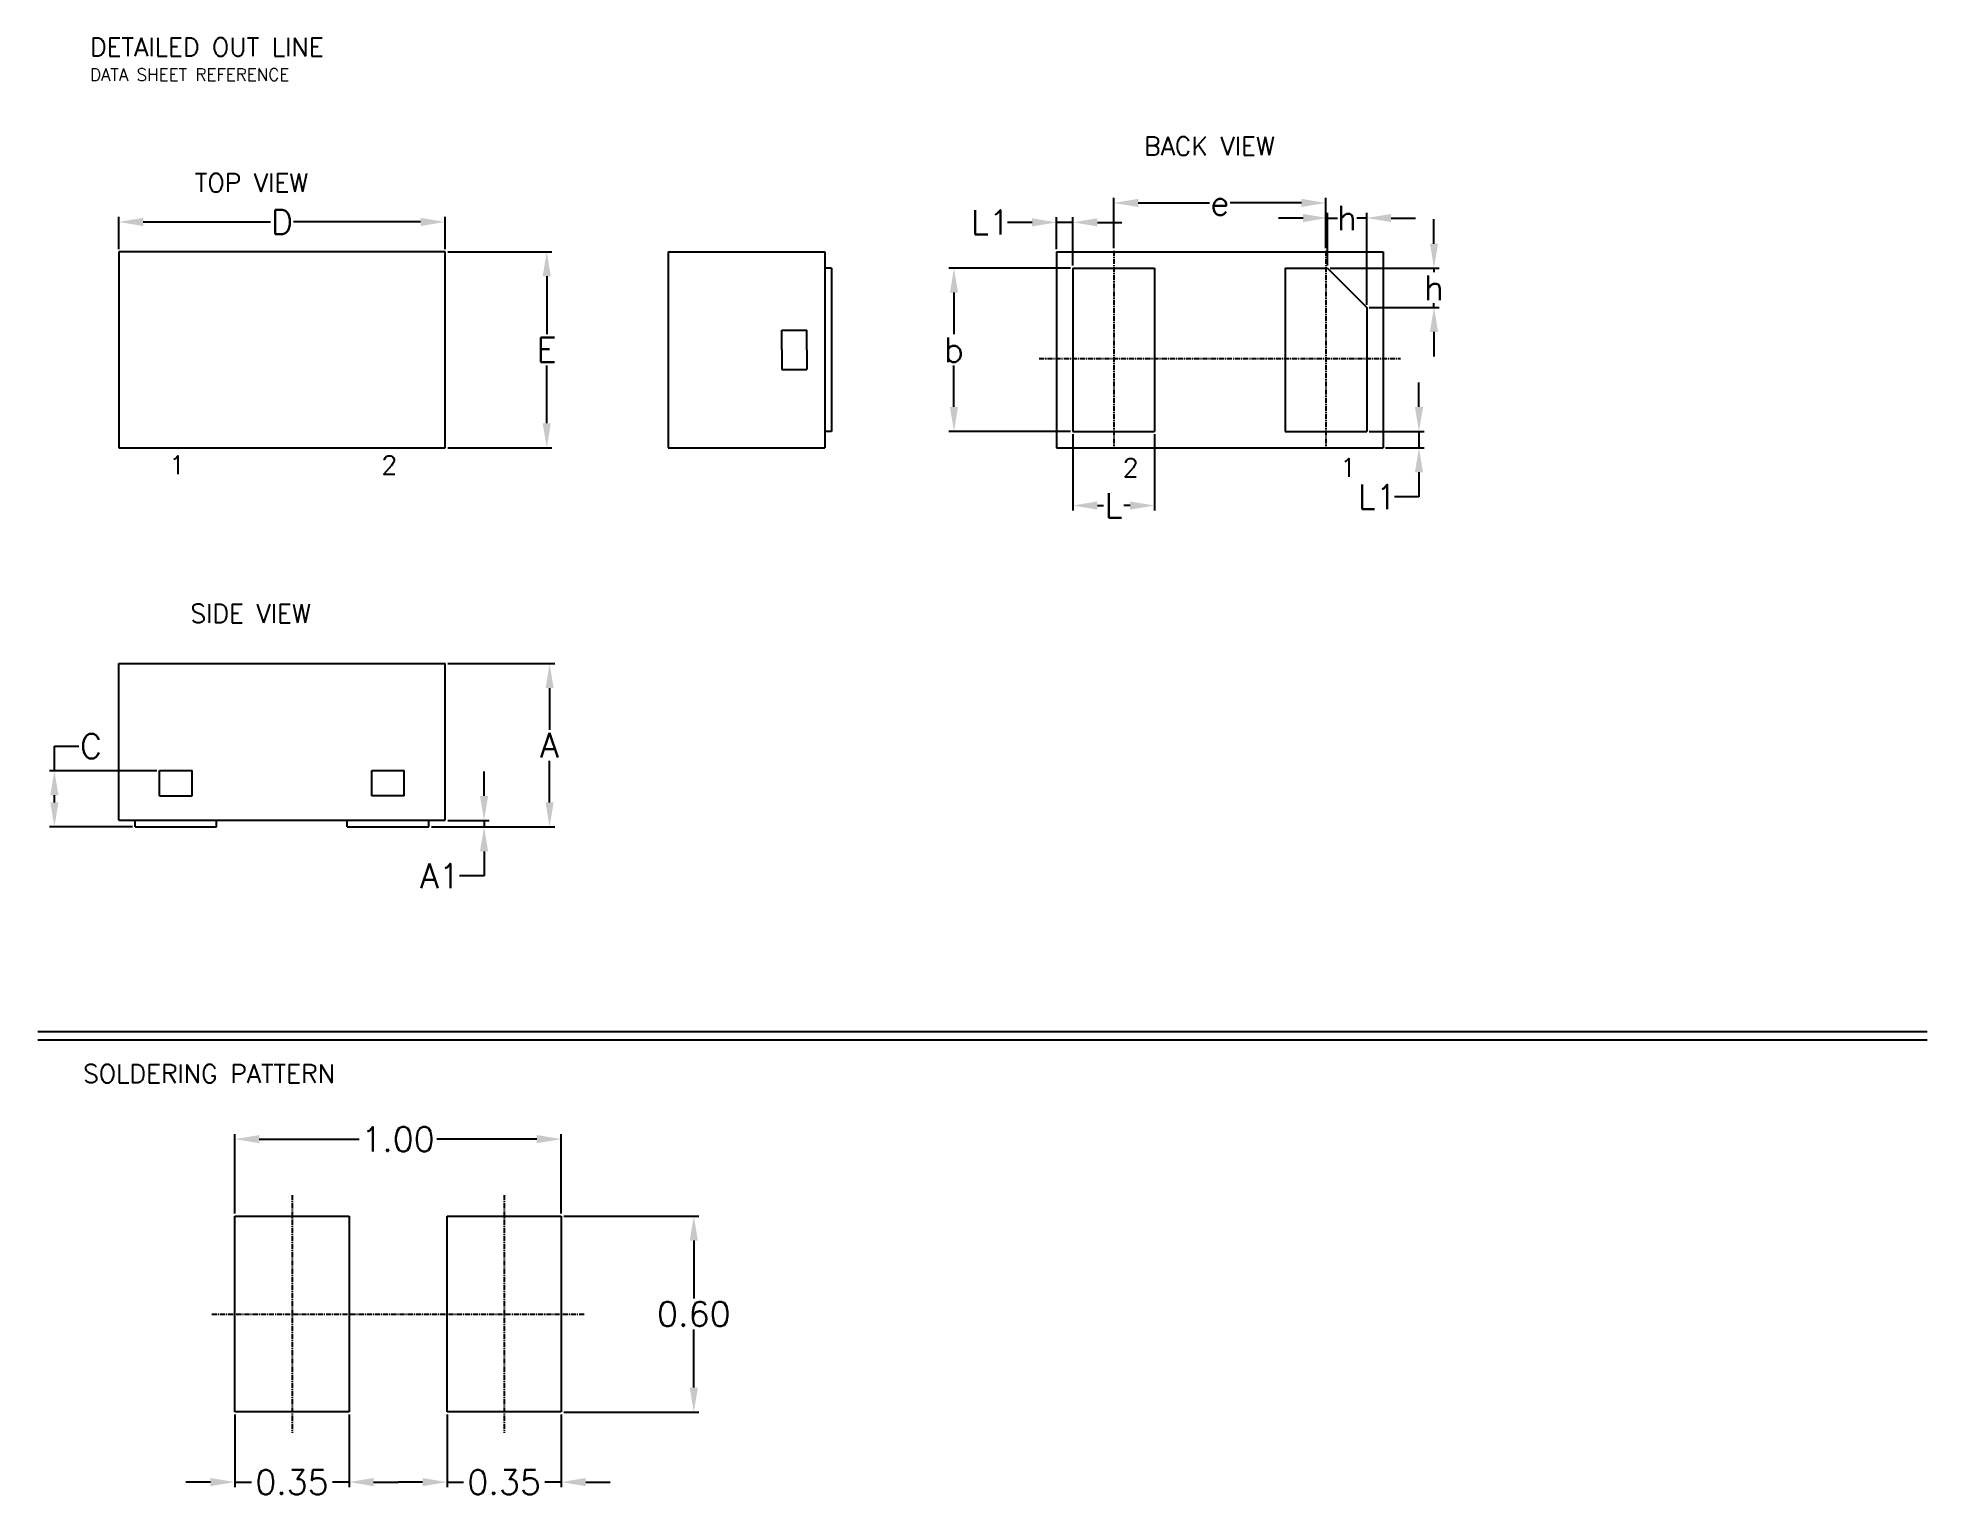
# Model space of a CAD drawing. Extents: x -390 to -158, y -18 to 161.
import ezdxf

# ---------------------------------------------------------------- set-up
doc = ezdxf.new("R2010")
doc.units = 0
doc.header["$LTSCALE"] = 0.5
doc.linetypes.add('CENTER', pattern=[2, 1.25, -0.25, 0.25, -0.25])
for name, color, linetype in [('B', 5, 'Continuous'), ('C', 1, 'CENTER'), ('DIM', 7, 'Continuous')]:
    doc.layers.add(name, color=color, linetype=linetype)
doc.styles.get("Standard").update_dxf_attribs({"font": 'ROMANS.SHX'})
doc.dimstyles.new('DIM40', dxfattribs={"dimtxt": 3, "dimasz": 3, "dimexe": 0.625, "dimexo": 0.3125, "dimgap": 0.4, "dimtad": 0, "dimtih": 1, "dimtoh": 1, "dimdec": 3, "dimlfac": 0.025, "dimzin": 1, "dimdsep": 46, "dimtxsty": 'STANDARD', "dimcen": 1.25, "dimclrd": 256, "dimclre": 256, "dimclrt": 256, "dimadec": 0, "dimazin": 2, "dimtfac": 1, "dimtdec": 3, "dimtmove": 0, "dimatfit": 3, "dimfxl": 1, "dimarcsym": 0})

# ---------------------------------------------------------------- blocks, each defined once
blk = doc.blocks.new('*D0')
at = {"layer": 'Defpoints', "color": 0, "transparency": 16777216}
for p in [(1056.58, -771.14), (1016.58, -774.8), (1056.58, -774.8)]:
    blk.add_point(p, dxfattribs=at)
at = {"layer": 'DIM', "lineweight": -2, "transparency": 16777216}
for p, q in [((1016.58, -774.49), (1016.58, -770.52)), ((1056.58, -774.49), (1056.58, -770.52)), ((1019.58, -771.14), (1035.18, -771.14)), ((1053.58, -771.14), (1037.98, -771.14))]:
    blk.add_line(p, q, dxfattribs=at)
at = {"layer": 'DIM', "transparency": 16777216}
for points in [[(1019.58, -770.64), (1019.58, -771.64), (1016.58, -771.14)], [(1053.58, -770.64), (1053.58, -771.64), (1056.58, -771.14)]]:
    blk.add_solid(points, dxfattribs=at)
at = {"layer": 'DIM', "transparency": 16777216, "insert": (1036.58, -771.14), "char_height": 3, "attachment_point": 5}
blk.add_mtext('D', dxfattribs=at)
blk = doc.blocks.new('*D1')
at = {"layer": 'Defpoints', "color": 0, "transparency": 16777216}
for p in [(1056.58, -774.8), (1056.58, -798.8), (1069.03, -798.8)]:
    blk.add_point(p, dxfattribs=at)
at = {"layer": 'DIM', "lineweight": -2, "transparency": 16777216}
for p, q in [((1056.89, -774.8), (1069.66, -774.8)), ((1069.03, -777.8), (1069.03, -784.9)), ((1069.03, -795.8), (1069.03, -788.7)), ((1056.89, -798.8), (1069.66, -798.8))]:
    blk.add_line(p, q, dxfattribs=at)
at = {"layer": 'DIM', "transparency": 16777216}
for points in [[(1068.53, -777.8), (1069.53, -777.8), (1069.03, -774.8)], [(1068.53, -795.8), (1069.53, -795.8), (1069.03, -798.8)]]:
    blk.add_solid(points, dxfattribs=at)
at = {"layer": 'DIM', "transparency": 16777216, "insert": (1069.03, -786.8), "char_height": 3, "attachment_point": 5}
blk.add_mtext('E', dxfattribs=at)
blk = doc.blocks.new('*D2')
at = {"layer": 'Defpoints', "color": 0, "transparency": 16777216}
for p in [(1008.7, -838.34), (1021.58, -838.34), (1018.58, -845.22)]:
    blk.add_point(p, dxfattribs=at)
at = {"layer": 'DIM', "lineweight": -2, "transparency": 16777216}
for p, q in [((1008.7, -838.34), (1008.7, -835.34)), ((1008.7, -835.34), (1011.7, -835.34)), ((1021.27, -838.34), (1008.08, -838.34)), ((1008.7, -842.22), (1008.7, -841.34)), ((1018.27, -845.22), (1008.08, -845.22))]:
    blk.add_line(p, q, dxfattribs=at)
at = {"layer": 'DIM', "transparency": 16777216}
for points in [[(1008.2, -841.34), (1009.2, -841.34), (1008.7, -838.34)], [(1008.2, -842.22), (1009.2, -842.22), (1008.7, -845.22)]]:
    blk.add_solid(points, dxfattribs=at)
at = {"layer": 'DIM', "transparency": 16777216, "insert": (1013.18, -835.34), "char_height": 3, "attachment_point": 5}
blk.add_mtext('C', dxfattribs=at)
blk = doc.blocks.new('*D3')
at = {"layer": 'Defpoints', "color": 0, "transparency": 16777216}
for p in [(1056.58, -844.42), (1054.58, -845.22), (1061.35, -845.22)]:
    blk.add_point(p, dxfattribs=at)
at = {"layer": 'DIM', "lineweight": -2, "transparency": 16777216}
for p, q in [((1061.35, -841.42), (1061.35, -838.42)), ((1056.89, -844.42), (1061.97, -844.42)), ((1061.35, -844.42), (1061.35, -845.22)), ((1054.89, -845.22), (1061.97, -845.22)), ((1061.35, -848.22), (1061.35, -851.22)), ((1061.35, -851.22), (1058.35, -851.22))]:
    blk.add_line(p, q, dxfattribs=at)
at = {"layer": 'DIM', "transparency": 16777216}
for points in [[(1060.85, -841.42), (1061.85, -841.42), (1061.35, -844.42)], [(1060.85, -848.22), (1061.85, -848.22), (1061.35, -845.22)]]:
    blk.add_solid(points, dxfattribs=at)
at = {"layer": 'DIM', "transparency": 16777216, "insert": (1055.95, -851.22), "char_height": 3, "attachment_point": 5}
blk.add_mtext('A1', dxfattribs=at)
blk = doc.blocks.new('*D4')
at = {"layer": 'Defpoints', "color": 0, "transparency": 16777216}
for p in [(1056.58, -825.22), (1054.58, -845.22), (1069.38, -845.22)]:
    blk.add_point(p, dxfattribs=at)
at = {"layer": 'DIM', "lineweight": -2, "transparency": 16777216}
for p, q in [((1056.89, -825.22), (1070.01, -825.22)), ((1069.38, -828.22), (1069.38, -833.32)), ((1069.38, -842.22), (1069.38, -837.12)), ((1054.89, -845.22), (1070.01, -845.22))]:
    blk.add_line(p, q, dxfattribs=at)
at = {"layer": 'DIM', "transparency": 16777216}
for points in [[(1068.88, -828.22), (1069.88, -828.22), (1069.38, -825.22)], [(1068.88, -842.22), (1069.88, -842.22), (1069.38, -845.22)]]:
    blk.add_solid(points, dxfattribs=at)
at = {"layer": 'DIM', "transparency": 16777216, "insert": (1069.38, -835.22), "char_height": 3, "attachment_point": 5}
blk.add_mtext('A', dxfattribs=at)
blk = doc.blocks.new('*D5')
at = {"layer": 'Defpoints', "color": 0, "transparency": 16777216}
for p in [(1164.5, -768.81), (1138.5, -774.66), (1164.5, -774.66)]:
    blk.add_point(p, dxfattribs=at)
at = {"layer": 'DIM', "lineweight": -2, "transparency": 16777216}
for p, q in [((1138.5, -774.35), (1138.5, -768.19)), ((1164.5, -774.35), (1164.5, -768.19)), ((1141.5, -768.81), (1150.24, -768.81)), ((1161.5, -768.81), (1152.76, -768.81))]:
    blk.add_line(p, q, dxfattribs=at)
at = {"layer": 'DIM', "transparency": 16777216}
for points in [[(1141.5, -768.31), (1141.5, -769.31), (1138.5, -768.81)], [(1161.5, -768.31), (1161.5, -769.31), (1164.5, -768.81)]]:
    blk.add_solid(points, dxfattribs=at)
at = {"layer": 'DIM', "transparency": 16777216, "insert": (1151.5, -768.81), "char_height": 3, "attachment_point": 5}
blk.add_mtext('e', dxfattribs=at)
blk = doc.blocks.new('*D6')
at = {"layer": 'Defpoints', "color": 0, "transparency": 16777216}
for p in [(1131.5, -771.19), (1131.5, -774.8), (1133.5, -776.8)]:
    blk.add_point(p, dxfattribs=at)
at = {"layer": 'DIM', "lineweight": -2, "transparency": 16777216}
for p, q in [((1131.5, -774.49), (1131.5, -770.56)), ((1133.5, -776.49), (1133.5, -770.56)), ((1128.5, -771.19), (1125.5, -771.19)), ((1133.5, -771.19), (1131.5, -771.19)), ((1136.5, -771.19), (1139.5, -771.19))]:
    blk.add_line(p, q, dxfattribs=at)
at = {"layer": 'DIM', "transparency": 16777216}
for points in [[(1128.5, -770.69), (1128.5, -771.69), (1131.5, -771.19)], [(1136.5, -770.69), (1136.5, -771.69), (1133.5, -771.19)]]:
    blk.add_solid(points, dxfattribs=at)
at = {"layer": 'DIM', "transparency": 16777216, "insert": (1123.39, -771.19), "char_height": 3, "attachment_point": 5}
blk.add_mtext('L1', dxfattribs=at)
blk = doc.blocks.new('*D7')
at = {"layer": 'Defpoints', "color": 0, "transparency": 16777216}
for p in [(1133.5, -776.8), (1118.93, -796.8), (1133.5, -796.8)]:
    blk.add_point(p, dxfattribs=at)
at = {"layer": 'DIM', "lineweight": -2, "transparency": 16777216}
for p, q in [((1133.19, -776.8), (1118.3, -776.8)), ((1118.93, -779.8), (1118.93, -784.9)), ((1118.93, -793.8), (1118.93, -788.7)), ((1133.19, -796.8), (1118.3, -796.8))]:
    blk.add_line(p, q, dxfattribs=at)
at = {"layer": 'DIM', "transparency": 16777216}
for points in [[(1118.43, -779.8), (1119.43, -779.8), (1118.93, -776.8)], [(1118.43, -793.8), (1119.43, -793.8), (1118.93, -796.8)]]:
    blk.add_solid(points, dxfattribs=at)
at = {"layer": 'DIM', "transparency": 16777216, "insert": (1118.93, -786.8), "char_height": 3, "attachment_point": 5}
blk.add_mtext('b', dxfattribs=at)
blk = doc.blocks.new('*D8')
at = {"layer": 'Defpoints', "color": 0, "transparency": 16777216}
for p in [(1133.5, -796.8), (1143.5, -796.8), (1143.5, -805.87)]:
    blk.add_point(p, dxfattribs=at)
at = {"layer": 'DIM', "lineweight": -2, "transparency": 16777216}
for p, q in [((1133.5, -797.12), (1133.5, -806.49)), ((1143.5, -797.12), (1143.5, -806.49)), ((1136.5, -805.87), (1137.24, -805.87)), ((1140.5, -805.87), (1139.76, -805.87))]:
    blk.add_line(p, q, dxfattribs=at)
at = {"layer": 'DIM', "transparency": 16777216}
for points in [[(1136.5, -805.37), (1136.5, -806.37), (1133.5, -805.87)], [(1140.5, -805.37), (1140.5, -806.37), (1143.5, -805.87)]]:
    blk.add_solid(points, dxfattribs=at)
at = {"layer": 'DIM', "transparency": 16777216, "insert": (1138.5, -805.87), "char_height": 3, "attachment_point": 5}
blk.add_mtext('L', dxfattribs=at)
blk = doc.blocks.new('*D9')
at = {"layer": 'Defpoints', "color": 0, "transparency": 16777216}
for p in [(1164.7, -776.8), (1169.5, -781.6), (1177.75, -781.6)]:
    blk.add_point(p, dxfattribs=at)
at = {"layer": 'DIM', "lineweight": -2, "transparency": 16777216}
for p, q in [((1177.75, -773.8), (1177.75, -770.8)), ((1165.01, -776.8), (1178.37, -776.8)), ((1177.75, -776.8), (1177.75, -777.3)), ((1169.81, -781.6), (1178.37, -781.6)), ((1177.75, -781.6), (1177.75, -781.1)), ((1177.75, -784.6), (1177.75, -787.6))]:
    blk.add_line(p, q, dxfattribs=at)
at = {"layer": 'DIM', "transparency": 16777216}
for points in [[(1177.25, -773.8), (1178.25, -773.8), (1177.75, -776.8)], [(1177.25, -784.6), (1178.25, -784.6), (1177.75, -781.6)]]:
    blk.add_solid(points, dxfattribs=at)
at = {"layer": 'DIM', "transparency": 16777216, "insert": (1177.75, -779.2), "char_height": 3, "attachment_point": 5}
blk.add_mtext('h', dxfattribs=at)
blk = doc.blocks.new('*D10')
at = {"layer": 'Defpoints', "color": 0, "transparency": 16777216}
for p in [(1169.5, -770.66), (1164.7, -776.8), (1169.5, -781.6)]:
    blk.add_point(p, dxfattribs=at)
at = {"layer": 'DIM', "lineweight": -2, "transparency": 16777216}
for p, q in [((1161.7, -770.66), (1158.7, -770.66)), ((1164.7, -776.49), (1164.7, -770.04)), ((1164.7, -770.66), (1165.92, -770.66)), ((1169.5, -770.66), (1168.29, -770.66)), ((1169.5, -781.29), (1169.5, -770.04)), ((1172.5, -770.66), (1175.5, -770.66))]:
    blk.add_line(p, q, dxfattribs=at)
at = {"layer": 'DIM', "transparency": 16777216}
for points in [[(1161.7, -770.16), (1161.7, -771.16), (1164.7, -770.66)], [(1172.5, -770.16), (1172.5, -771.16), (1169.5, -770.66)]]:
    blk.add_solid(points, dxfattribs=at)
at = {"layer": 'DIM', "transparency": 16777216, "insert": (1167.1, -770.66), "char_height": 3, "attachment_point": 5}
blk.add_mtext('h', dxfattribs=at)
blk = doc.blocks.new('*D11')
at = {"layer": 'Defpoints', "color": 0, "transparency": 16777216}
for p in [(1169.5, -796.8), (1171.5, -798.8), (1175.91, -798.8)]:
    blk.add_point(p, dxfattribs=at)
at = {"layer": 'DIM', "lineweight": -2, "transparency": 16777216}
for p, q in [((1175.91, -793.8), (1175.91, -790.8)), ((1169.81, -796.8), (1176.54, -796.8)), ((1175.91, -796.8), (1175.91, -798.8)), ((1171.81, -798.8), (1176.54, -798.8)), ((1175.91, -801.8), (1175.91, -804.8)), ((1175.91, -804.8), (1172.91, -804.8))]:
    blk.add_line(p, q, dxfattribs=at)
at = {"layer": 'DIM', "transparency": 16777216}
for points in [[(1175.41, -793.8), (1176.41, -793.8), (1175.91, -796.8)], [(1175.41, -801.8), (1176.41, -801.8), (1175.91, -798.8)]]:
    blk.add_solid(points, dxfattribs=at)
at = {"layer": 'DIM', "transparency": 16777216, "insert": (1170.8, -804.8), "char_height": 3, "attachment_point": 5}
blk.add_mtext('L1', dxfattribs=at)
blk = doc.blocks.new('*D12')
at = {"layer": 'Defpoints', "color": 0, "transparency": 16777216}
for p in [(1070.81, -883.46), (1030.81, -892.88), (1070.81, -892.88)]:
    blk.add_point(p, dxfattribs=at)
at = {"layer": 'DIM', "lineweight": -2, "transparency": 16777216}
for p, q in [((1030.81, -892.56), (1030.81, -882.84)), ((1033.81, -883.46), (1046.06, -883.46)), ((1067.81, -883.46), (1055.57, -883.46)), ((1070.81, -892.56), (1070.81, -882.84))]:
    blk.add_line(p, q, dxfattribs=at)
at = {"layer": 'DIM', "transparency": 16777216}
for points in [[(1033.81, -882.96), (1033.81, -883.96), (1030.81, -883.46)], [(1067.81, -882.96), (1067.81, -883.96), (1070.81, -883.46)]]:
    blk.add_solid(points, dxfattribs=at)
at = {"layer": 'DIM', "transparency": 16777216, "insert": (1050.81, -883.46), "char_height": 3, "attachment_point": 5}
blk.add_mtext('1.00', dxfattribs=at)
blk = doc.blocks.new('*D13')
at = {"layer": 'Defpoints', "color": 0, "transparency": 16777216}
for p in [(1056.81, -916.88), (1070.81, -916.88), (1056.81, -925.46)]:
    blk.add_point(p, dxfattribs=at)
at = {"layer": 'DIM', "lineweight": -2, "transparency": 16777216}
for p, q in [((1056.81, -917.19), (1056.81, -926.09)), ((1070.81, -917.19), (1070.81, -926.09)), ((1053.81, -925.46), (1050.81, -925.46)), ((1056.81, -925.46), (1058.84, -925.46)), ((1070.81, -925.46), (1068.79, -925.46)), ((1073.81, -925.46), (1076.81, -925.46))]:
    blk.add_line(p, q, dxfattribs=at)
at = {"layer": 'DIM', "transparency": 16777216}
for points in [[(1053.81, -924.96), (1053.81, -925.96), (1056.81, -925.46)], [(1073.81, -924.96), (1073.81, -925.96), (1070.81, -925.46)]]:
    blk.add_solid(points, dxfattribs=at)
at = {"layer": 'DIM', "transparency": 16777216, "insert": (1063.81, -925.46), "char_height": 3, "attachment_point": 5}
blk.add_mtext('0.35', dxfattribs=at)
blk = doc.blocks.new('*D14')
at = {"layer": 'Defpoints', "color": 0, "transparency": 16777216}
for p in [(1030.81, -916.88), (1044.81, -916.88), (1030.81, -925.46)]:
    blk.add_point(p, dxfattribs=at)
at = {"layer": 'DIM', "lineweight": -2, "transparency": 16777216}
for p, q in [((1030.81, -917.19), (1030.81, -926.09)), ((1044.81, -917.19), (1044.81, -926.09)), ((1027.81, -925.46), (1024.81, -925.46)), ((1030.81, -925.46), (1032.84, -925.46)), ((1044.81, -925.46), (1042.79, -925.46)), ((1047.81, -925.46), (1050.81, -925.46))]:
    blk.add_line(p, q, dxfattribs=at)
at = {"layer": 'DIM', "transparency": 16777216}
for points in [[(1027.81, -924.96), (1027.81, -925.96), (1030.81, -925.46)], [(1047.81, -924.96), (1047.81, -925.96), (1044.81, -925.46)]]:
    blk.add_solid(points, dxfattribs=at)
at = {"layer": 'DIM', "transparency": 16777216, "insert": (1037.81, -925.46), "char_height": 3, "attachment_point": 5}
blk.add_mtext('0.35', dxfattribs=at)
blk = doc.blocks.new('*D15')
at = {"layer": 'Defpoints', "color": 0, "transparency": 16777216}
for p in [(1070.81, -892.88), (1070.81, -916.88), (1087.05, -916.88)]:
    blk.add_point(p, dxfattribs=at)
at = {"layer": 'DIM', "lineweight": -2, "transparency": 16777216}
for p, q in [((1071.13, -892.88), (1087.67, -892.88)), ((1087.05, -895.88), (1087.05, -902.98)), ((1087.05, -913.88), (1087.05, -906.78)), ((1071.13, -916.88), (1087.67, -916.88))]:
    blk.add_line(p, q, dxfattribs=at)
at = {"layer": 'DIM', "transparency": 16777216}
for points in [[(1086.55, -895.88), (1087.55, -895.88), (1087.05, -892.88)], [(1086.55, -913.88), (1087.55, -913.88), (1087.05, -916.88)]]:
    blk.add_solid(points, dxfattribs=at)
at = {"layer": 'DIM', "transparency": 16777216, "insert": (1087.05, -904.88), "char_height": 3, "attachment_point": 5}
blk.add_mtext('0.60', dxfattribs=at)

msp = doc.modelspace()

# ---------------------------------------------------------------- linework, layer by layer
for p, q in [((-389.6745, 39.3498), (-158.1528, 39.3498)), ((-389.6745, 38.3482), (-158.1528, 38.3482))]:
    msp.add_line(p, q)
at = {"layer": 'B'}
for p, q in [((-339.7607, 134.8446), (-379.7607, 134.8446)), ((-379.7607, 134.8446), (-379.7607, 110.8446)), ((-339.7607, 110.8446), (-339.7607, 134.8446)), ((-312.4331, 134.8446), (-293.2331, 134.8446)), ((-312.4331, 134.8446), (-312.4331, 110.8446)), ((-293.2331, 134.8446), (-293.2331, 110.8446)), ((-264.837, 134.8446), (-264.837, 110.8446)), ((-264.837, 134.8446), (-224.837, 134.8446)), ((-224.837, 134.8446), (-224.837, 110.8446)), ((-292.4331, 132.8446), (-293.2331, 132.8446)), ((-292.4331, 132.8446), (-292.4331, 112.8446)), ((-262.837, 132.8446), (-262.837, 112.8446)), ((-262.837, 132.8446), (-252.837, 132.8446)), ((-252.837, 132.8446), (-252.837, 112.8446)), ((-236.837, 132.8446), (-236.837, 112.8446)), ((-236.837, 132.8446), (-231.637, 132.8446)), ((-231.637, 132.8446), (-226.837, 128.0446)), ((-226.837, 128.0446), (-226.837, 112.8446)), ((-298.5131, 122.8446), (-298.5131, 125.2446)), ((-298.5131, 125.2446), (-295.4331, 125.2446)), ((-295.4331, 122.8446), (-295.4331, 125.2446)), ((-298.5131, 122.8446), (-298.5131, 120.4446)), ((-295.4331, 122.8446), (-295.4331, 120.4446)), ((-298.5131, 120.4446), (-295.4331, 120.4446)), ((-292.4331, 112.8446), (-293.2331, 112.8446)), ((-262.837, 112.8446), (-252.837, 112.8446)), ((-236.837, 112.8446), (-226.837, 112.8446)), ((-379.7607, 110.8446), (-339.7607, 110.8446)), ((-312.4331, 110.8446), (-293.2331, 110.8446)), ((-264.837, 110.8446), (-224.837, 110.8446)), ((-379.7607, 65.231), (-379.7607, 84.431)), ((-379.7607, 84.431), (-339.7607, 84.431)), ((-339.7607, 65.231), (-339.7607, 84.431)), ((-374.7607, 71.311), (-370.7607, 71.311)), ((-374.7607, 68.231), (-374.7607, 71.311)), ((-370.7607, 68.231), (-370.7607, 71.311)), ((-348.7607, 68.231), (-348.7607, 71.311)), ((-348.7607, 71.311), (-344.7607, 71.311)), ((-344.7607, 68.231), (-344.7607, 71.311)), ((-374.7607, 68.231), (-370.7607, 68.231)), ((-344.7607, 68.231), (-348.7607, 68.231)), ((-379.7607, 65.231), (-339.7607, 65.231)), ((-377.7607, 64.431), (-377.7607, 65.231)), ((-367.7607, 64.431), (-367.7607, 65.231)), ((-351.7607, 64.431), (-351.7607, 65.231)), ((-341.7607, 64.431), (-341.7607, 65.231)), ((-377.7607, 64.431), (-367.7607, 64.431)), ((-351.7607, 64.431), (-341.7607, 64.431)), ((-365.5245, 16.7722), (-351.5245, 16.7722)), ((-365.5245, -7.2278), (-365.5245, 16.7722)), ((-351.5245, 16.7722), (-351.5245, -7.2278)), ((-339.5245, 16.7722), (-325.5245, 16.7722)), ((-339.5245, -7.2278), (-339.5245, 16.7722)), ((-325.5245, 16.7722), (-325.5245, -7.2278)), ((-351.5245, -7.2278), (-365.5245, -7.2278)), ((-325.5245, -7.2278), (-339.5245, -7.2278))]:
    msp.add_line(p, q, dxfattribs=at)
at = {"layer": 'C'}
for p, q in [((-257.837, 134.9855), (-257.837, 110.7036)), ((-231.837, 134.9855), (-231.837, 110.7036)), ((-266.9666, 121.7809), (-222.7075, 121.7809)), ((-358.5245, 19.3297), (-358.5245, -9.7853)), ((-332.5245, 19.3297), (-332.5245, -9.7853)), ((-368.3562, 4.7722), (-322.6928, 4.7722))]:
    msp.add_line(p, q, dxfattribs=at)

# ---------------------------------------------------------------- texts
at = {"layer": 'DIM', "char_height": 1.5, "attachment_point": 1}
for s, insert in [('{\\H1.5x;DETAILED OUT LINE}^I\\PDATA SHEET REFERENCE', (-383.2773, 161.0577)), ('{\\H1.5x;BACK VIEW}', (-254.1112, 148.9304)), ('{\\H1.5x;TOP VIEW}', (-370.4298, 144.4304)), ('{\\H1.5x;1}', (-373.5885, 109.8796)), ('{\\H1.5x;2}', (-347.5687, 109.8796)), ('{\\H1.5x;2}', (-256.7191, 109.5548)), ('{\\H1.5x;1}', (-230.0659, 109.5548)), ('{\\H1.5x;SIDE VIEW}', (-370.9765, 91.6833)), ('{\\H1.5x;SOLDERING PATTERN}', (-384.1264, 35.332))]:
    msp.add_mtext_dynamic_manual_height_columns(s, width=99.527163, gutter_width=1, heights=[0], dxfattribs=dict(at, insert=insert))

# ---------------------------------------------------------------- dimensions: what is measured, and where the dimension line sits
at = {"layer": 'DIM'}
for base, p1, p2, text, picture, middle in [((-231.837, 140.8332), (-257.837, 134.9855), (-231.837, 134.9855), 'e', '*D5', (-244.837, 140.8332)), ((-339.7607, 138.5035), (-379.7607, 134.8446), (-339.7607, 134.8446), 'D', '*D0', (-359.7607, 138.5035)), ((-264.837, 138.4609), (-262.837, 132.8446), (-264.837, 134.8446), 'L1', '*D6', (-272.9513, 138.4609)), ((-226.837, 138.9869), (-231.637, 132.8446), (-226.837, 128.0446), 'h', '*D10', (-229.237, 138.9869)), ((-252.837, 103.7808), (-262.837, 112.8446), (-252.837, 112.8446), 'L', '*D8', (-257.837, 103.7808))]:
    dim = msp.add_linear_dim(base=base, p1=p1, p2=p2, text=text, dimstyle='DIM40', dxfattribs=at)
    dim.commit()
    dim.dimension.update_dxf_attribs({"geometry": picture, "text_midpoint": middle, "insert": (-1396.3389, 909.6481)})
for base, p1, p2, text, picture, middle in [((-218.5902, 128.0446), (-231.637, 132.8446), (-226.837, 128.0446), 'h', '*D9', (-218.5902, 130.4446)), ((-327.3073, 110.8446), (-339.7607, 134.8446), (-339.7607, 110.8446), 'E', '*D1', (-327.3073, 122.8446)), ((-277.4096, 112.8446), (-262.837, 132.8446), (-262.837, 112.8446), 'b', '*D7', (-277.4096, 122.8446)), ((-220.4255, 110.8446), (-226.837, 112.8446), (-224.837, 110.8446), 'L1', '*D11', (-225.5398, 104.8446)), ((-326.9559, 64.431), (-339.7607, 84.431), (-341.7607, 64.431), 'A', '*D4', (-326.9559, 74.431)), ((-387.6353, 71.311), (-377.7607, 64.431), (-374.7607, 71.311), 'C', '*D2', (-383.1638, 74.311)), ((-334.9929, 64.431), (-339.7607, 65.231), (-341.7607, 64.431), 'A1', '*D3', (-340.3929, 58.431))]:
    dim = msp.add_linear_dim(base=base, p1=p1, p2=p2, angle=90, text=text, dimstyle='DIM40', dxfattribs=at)
    dim.commit()
    dim.dimension.update_dxf_attribs({"geometry": picture, "text_midpoint": middle, "insert": (-1396.3389, 909.6481)})
for base, p1, p2, picture, middle in [((-325.5245, 26.1867), (-365.5245, 16.7722), (-325.5245, 16.7722), '*D12', (-345.5245, 26.1867)), ((-365.5245, -15.8148), (-351.5245, -7.2278), (-365.5245, -7.2278), '*D14', (-358.5245, -15.8148)), ((-339.5245, -15.8148), (-325.5245, -7.2278), (-339.5245, -7.2278), '*D13', (-332.5245, -15.8148))]:
    dim = msp.add_linear_dim(base=base, p1=p1, p2=p2, dimstyle='DIM40', override={"dimdec": 2}, dxfattribs=at)
    dim.commit()
    dim.dimension.update_dxf_attribs({"geometry": picture, "text_midpoint": middle, "insert": (-1396.3389, 909.6481)})
dim = msp.add_linear_dim(base=(-309.2904, -7.2278), p1=(-325.5245, 16.7722), p2=(-325.5245, -7.2278), angle=90, dimstyle='DIM40', override={"dimdec": 2}, dxfattribs=at)
dim.commit()
dim.dimension.update_dxf_attribs({"geometry": '*D15', "text_midpoint": (-309.2904, 4.7722), "insert": (-1396.3389, 909.6481)})

doc.saveas('drawing.dxf')
